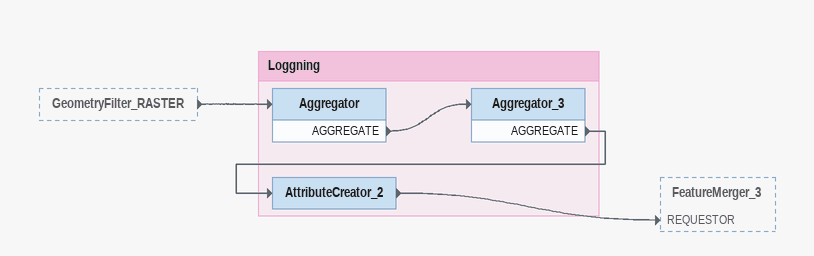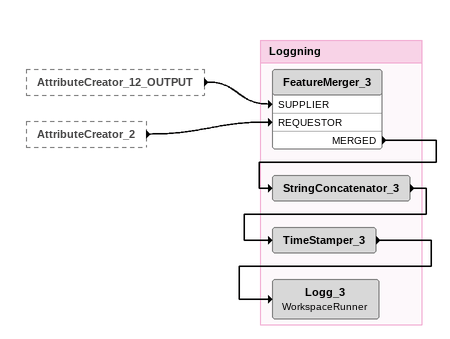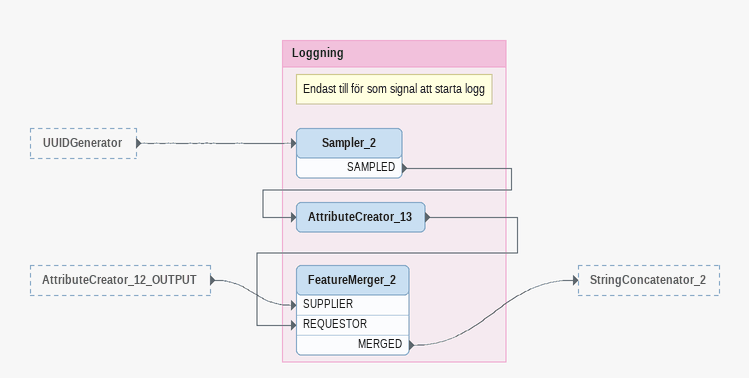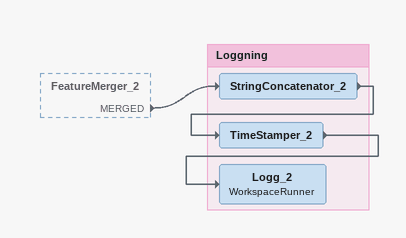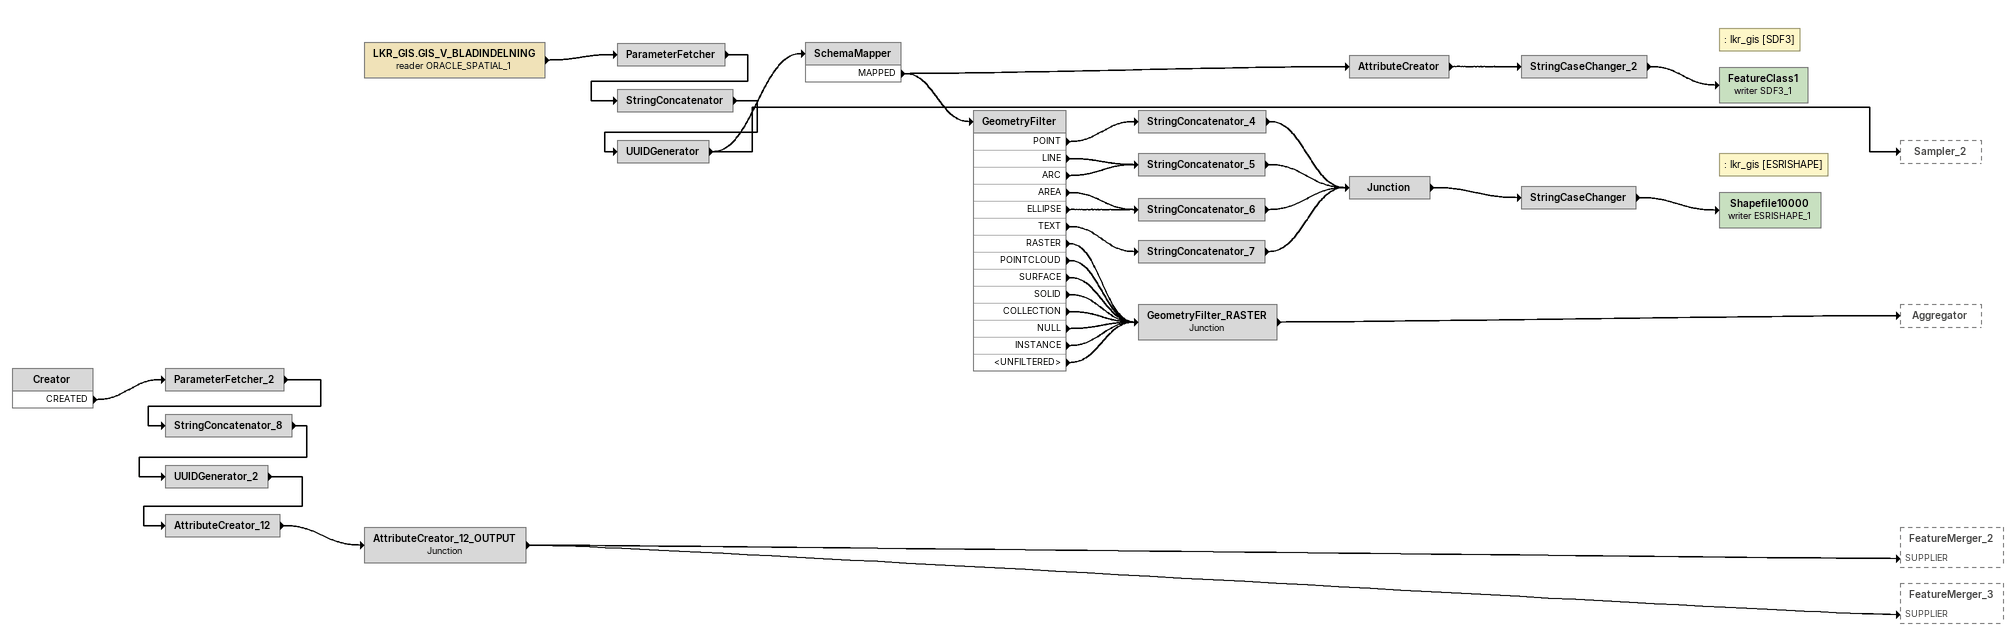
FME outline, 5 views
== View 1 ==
GeometryFilter_RASTER [outside]
    -> Aggregator

Bookmark: Loggning
Aggregator
    AGGREGATE -> Aggregator_3
Aggregator_3
    AGGREGATE -> AttributeCreator_2
AttributeCreator_2
    -> FeatureMerger_3 [REQUESTOR]

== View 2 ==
AttributeCreator_12_OUTPUT [outside]
    -> FeatureMerger_3 [SUPPLIER]
AttributeCreator_2 [outside]
    -> FeatureMerger_3 [REQUESTOR]

Bookmark: Loggning
FeatureMerger_3
    MERGED -> StringConcatenator_3
StringConcatenator_3
    -> TimeStamper_3
TimeStamper_3
    -> Logg_3
Logg_3: WorkspaceRunner

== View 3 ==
UUIDGenerator [outside]
    -> Sampler_2
AttributeCreator_12_OUTPUT [outside]
    -> FeatureMerger_2 [SUPPLIER]

Bookmark: Loggning
Note: Endast till för som signal att starta logg
Sampler_2
    SAMPLED -> AttributeCreator_13
AttributeCreator_13
    -> FeatureMerger_2 [REQUESTOR]
FeatureMerger_2
    MERGED -> StringConcatenator_2

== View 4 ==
FeatureMerger_2 [outside]
    MERGED -> StringConcatenator_2

Bookmark: Loggning
StringConcatenator_2
    -> TimeStamper_2
TimeStamper_2
    -> Logg_2
Logg_2: WorkspaceRunner

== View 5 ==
Creator
    CREATED -> ParameterFetcher_2
ParameterFetcher_2
    -> StringConcatenator_8
StringConcatenator_8
    -> UUIDGenerator_2
UUIDGenerator_2
    -> AttributeCreator_12
AttributeCreator_12
    -> AttributeCreator_12_OUTPUT
AttributeCreator_12_OUTPUT: Junction
    -> FeatureMerger_2 [SUPPLIER]
    -> FeatureMerger_3 [SUPPLIER]
LKR_GIS.GIS_V_BLADINDELNING (reader ORACLE_SPATIAL_1)
    -> ParameterFetcher
ParameterFetcher
    -> StringConcatenator
StringConcatenator
    -> UUIDGenerator
UUIDGenerator
    -> SchemaMapper
    -> Sampler_2
SchemaMapper
    MAPPED -> AttributeCreator
    MAPPED -> GeometryFilter
AttributeCreator
    -> StringCaseChanger_2
StringCaseChanger_2
    -> FeatureClass1 (writer SDF3_1)
Note: : lkr_gis [SDF3]
FeatureClass1 (writer SDF3_1)
GeometryFilter
    POINT -> StringConcatenator_4
    LINE -> StringConcatenator_5
    ARC -> StringConcatenator_5
    AREA -> StringConcatenator_6
    ELLIPSE -> StringConcatenator_6
    TEXT -> StringConcatenator_7
    RASTER -> GeometryFilter_RASTER
    POINTCLOUD -> GeometryFilter_RASTER
    SURFACE -> GeometryFilter_RASTER
    SOLID -> GeometryFilter_RASTER
    COLLECTION -> GeometryFilter_RASTER
    NULL -> GeometryFilter_RASTER
    INSTANCE -> GeometryFilter_RASTER
    <UNFILTERED> -> GeometryFilter_RASTER
StringConcatenator_4
    -> Junction
StringConcatenator_5
    -> Junction
StringConcatenator_6
    -> Junction
StringConcatenator_7
    -> Junction
Junction
    -> StringCaseChanger
StringCaseChanger
    -> Shapefile10000 (writer ESRISHAPE_1)
Note: : lkr_gis [ESRISHAPE]
Shapefile10000 (writer ESRISHAPE_1)
GeometryFilter_RASTER: Junction
    -> Aggregator
